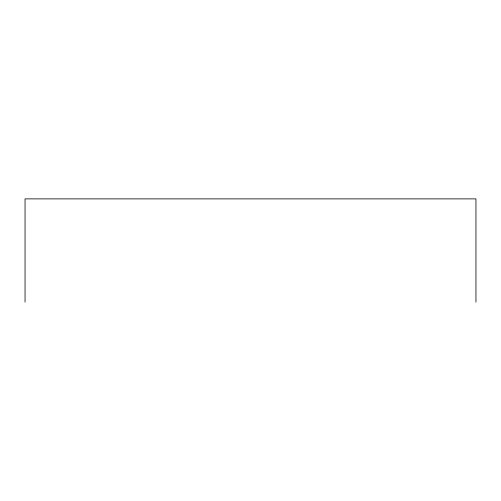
<?xml version="1.0" encoding="UTF-8"?>
<svg xmlns="http://www.w3.org/2000/svg" width="501" height="501" viewBox="0 0 501 501"><rect width="100%" height="100%" fill="white"/><g stroke="black" fill="none" stroke-linecap="round" stroke-linejoin="round"><path stroke-width="0.75" d="M475.95 302.116L475.95 198.884L25.05 198.884L25.05 302.116"/></g></svg>
